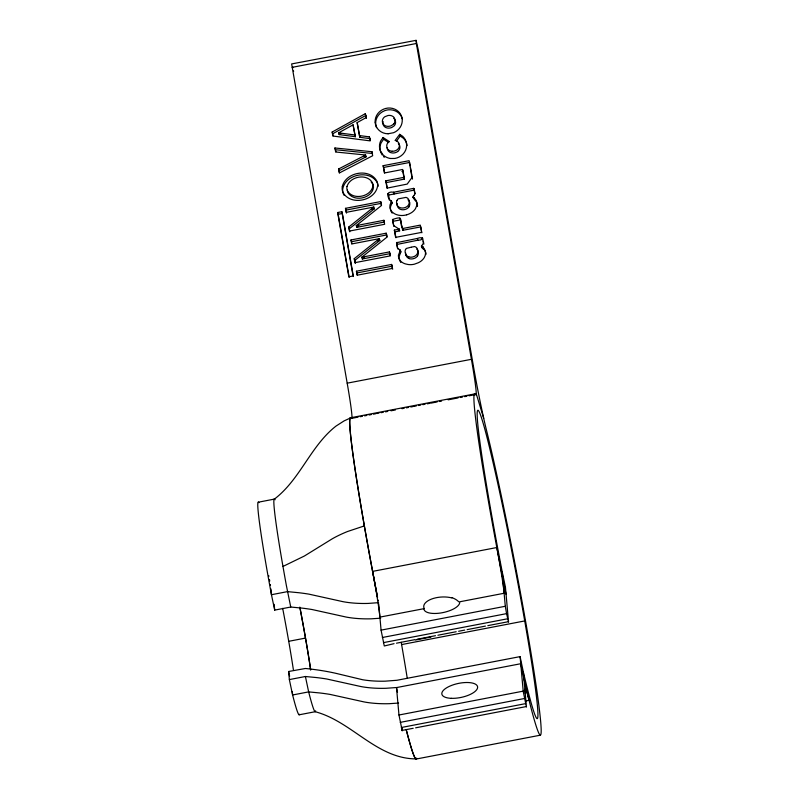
<?xml version="1.0" encoding="UTF-8"?>
<svg xmlns="http://www.w3.org/2000/svg" width="799" height="799" viewBox="0 0 799 799"><rect width="100%" height="100%" fill="white"/><g stroke="black" fill="none" stroke-linecap="round" stroke-linejoin="round"><path stroke-width="1.2" d="M387.245 147.565L387.405 149.213A5.603 5.194 -16.9 0 0 391.989 152.889L392.748 152.999A7.481 6.931 -16.9 0 0 397.692 151.52M398.132 248.739A20.225 18.737 -16.9 0 1 398.701 249.068L400.369 250.137L398.441 255.201A8.21 7.61 -16.9 0 0 398.681 257.508L400.079 260.314M400.369 250.137L400.908 251.885L398.971 256.948A8.21 7.61 -16.9 0 0 399.21 259.256L399.39 259.825M389.333 200.05L388.654 195.046L413.892 190.182L413.363 188.434L393.577 192.239C384.868 190.641 387.725 199.271 391.61 201.298A8.569 7.94 -16.9 0 1 391.44 201.558L390.082 204.704A8.939 8.28 -16.9 0 0 391.24 210.836L391.65 211.365A11.955 11.076 -16.9 0 0 397.692 214.951L398.381 215.151A16.17 14.991 -16.9 0 0 406.681 214.821M391.13 201.987L392.139 203.046A8.569 7.94 -16.9 0 1 391.969 203.316L390.611 206.462A8.939 8.28 -16.9 0 0 391.43 212.025M397.502 199.62L397.273 199.98A5.543 5.134 -16.9 0 0 396.963 200.519M390.461 158.492L394.846 158.452A13.693 12.684 -16.9 0 0 406.351 147.955A13.953 12.924 -16.9 0 0 402.756 136.369L399.68 134.332L395.145 140.444M399.68 134.332L400.219 136.09L396.534 141.043M414.132 195.226L414.891 194.067L414.242 190.252M413.922 195.515C412.614 196.194 413.283 199.58 414.232 197.553M423.011 246.442L422.471 247.151M421.942 245.403L423.44 243.166L422.272 237.523M421.722 245.683L421.992 246.531A9.948 9.208 -16.9 0 1 422.571 247.001L423.1 248.749M422.262 247.44L422.531 248.279A9.948 9.208 -16.9 0 1 423.1 248.749M389.303 141.553L383.041 137.508L380.574 141.143A14.012 12.984 -16.9 0 0 380.224 150.512L383.021 154.846A13.923 12.894 -16.9 0 0 390.461 158.492M383.041 137.508L383.57 139.256L381.103 142.891A14.012 12.984 -16.9 0 0 380.763 152.269L382.212 155.026M421.353 246.052L421.902 247.79M274.197 499.255C300.284 479.52 310.471 446.012 335.999 426.087L344.099 420.893L350.651 417.897M383.929 220.294L384.459 222.042L356.813 227.355L356.274 225.598L383.929 220.294L384.629 224.299L349.433 231.061L348.734 227.046L373.822 207.041L374.361 208.789L349.273 228.804L349.792 231.81M356.274 225.598L381.363 205.593L380.664 201.578L345.478 208.339L346.177 212.354L373.822 207.041M356.813 227.355L358.741 225.817M390.321 255.66L389.972 253.653L362.327 258.966L361.787 257.218L389.443 251.905L390.142 255.91L354.946 262.671L354.247 258.666L379.335 238.651L379.865 240.399L354.786 260.414L355.305 263.42M361.787 257.218L386.876 237.203L386.177 233.198L350.991 239.95L351.69 243.965L379.335 238.651M362.327 258.966L364.254 257.428M389.053 141.733L388.084 142.592A5.443 5.044 -16.9 0 0 386.746 145.418L386.876 147.465A5.603 5.194 -16.9 0 0 391.46 151.141L392.219 151.251M365.343 113.658L366.042 117.673L357.153 122.587L359.41 135.56L369.378 136.859L370.077 140.864L332.873 136.03L332.174 132.025L365.343 113.658L366.391 118.422M333.053 135.78L332.704 133.773L365.872 115.416M338.596 132.854L353.088 124.834L355.395 136.719L339.136 134.612L338.596 132.854L354.856 134.971L355.395 136.719M339.136 134.612L341.203 133.463M365.602 155.016L335.65 151.99L334.951 147.985L371.974 151.72L372.674 155.735L339.315 172.993L338.616 168.979L365.602 155.016L366.142 156.774L339.146 170.736L339.495 172.734M413.652 188.384L414.531 190.641M406.681 214.811L407.36 214.601A17.977 16.659 -16.9 0 0 409.747 213.633L411.205 212.834A13.094 12.125 -16.9 0 0 415.47 208.699L416.788 205.423A8.899 8.24 -16.9 0 0 415.989 200.279L414.761 198.581A13.603 12.604 -16.9 0 0 413.852 197.743L412.843 196.874L414.381 199.49A13.603 12.604 -16.9 0 1 415.3 200.329M388.733 195.016L388.254 193.258M394.346 230.102L394.886 231.86L399.74 230.921L399.21 229.173L394.346 230.102L395.615 237.373L421.562 232.389L420.294 225.118L402.636 228.514C398.052 220.194 405.063 215.121 392.509 219.535L393.917 226.407M400.689 219.875L393.038 221.293M397.063 244.424L417.857 240.219C424.269 240.359 422.811 236.045 417.328 238.462L396.534 242.676M421.463 230.512L420.823 226.876L402.666 230.332L401.677 225.008M411.685 247.081L414.661 246.531L415.969 247.181A5.034 4.664 -16.9 0 1 417.338 248.888L417.717 250.107A7.72 7.151 -16.9 0 1 417.807 250.766A5.963 5.533 -16.9 0 1 417.008 254.172A6.342 5.873 -16.9 0 1 413.622 256.699A7.051 6.532 -16.9 0 1 408.788 256.888M411.215 247.171L406.341 248.449A7.261 6.732 -16.9 0 0 405.632 249.468M396.494 687.589L520.728 663.729L523.984 679.12A173.763 7.401 79.1 0 0 535.39 680.718A173.763 7.401 79.1 0 0 486.451 430.062A56.969 2.427 79.1 0 1 473.288 365.463L418.227 49.648L416.069 40.34L291.645 63.93L347.185 383.17A56.969 2.427 79.1 0 1 351.89 418.276M292.124 67.356L416.359 43.496L416.069 40.34M404.434 179.106L403.904 177.348L385.767 180.834L386.297 182.591L404.434 179.106L403.066 171.256L402.536 169.498L384.399 172.983L383.13 165.693L409.088 160.699L412.004 177.508L407.21 184.08L387.345 188.075M383.13 165.693L383.66 167.44L409.617 162.457M401.937 171.475L403.066 171.256M345.478 208.339L346.007 210.097L381.203 203.336L381.552 205.343M337.637 212.524L341.862 211.715L342.391 213.473L338.167 214.282L337.637 212.524L348.843 276.804L353.058 275.985L341.862 211.715M371.954 209.258L374.361 208.789M350.991 239.95L351.52 241.707L386.706 234.946L387.056 236.953M377.468 240.869L379.865 240.399M391.62 264.439L392.319 268.444L357.133 275.206L356.434 271.201L391.62 264.439L392.679 269.193M356.434 271.201L356.963 272.948L392.159 266.187M347.185 383.17L471.42 359.31L416.359 43.496M350.701 417.757L474.936 393.887M358.042 417.138L352.049 418.286M360.239 416.708L362.436 416.289M364.634 415.87L366.831 415.44M369.028 415.021L371.225 414.601M373.423 414.182L375.63 413.752M376.728 413.542L378.926 413.123M381.123 412.693L383.32 412.274M385.517 411.855L387.715 411.435M391.011 410.796L395.415 409.957M402.007 408.688L404.204 408.259M406.401 407.84L408.599 407.42M410.796 407.001L413.003 406.571M414.102 406.361L416.299 405.942M418.496 405.522L420.693 405.093M422.891 404.674L425.088 404.254M427.285 403.825L429.492 403.405M430.591 403.195L437.183 401.927M439.38 401.507L441.577 401.078M448.179 399.82L458.067 397.912M460.264 397.493L462.461 397.073M464.668 396.644L466.866 396.224M469.063 395.805L475.655 394.536A56.969 2.427 79.1 0 0 471.42 359.31M258.357 502.191L274.407 499.105M258.916 502.681A108.245 4.614 79.1 0 0 271.45 594.716L274.696 610.106L290.746 607.03L301.982 608.109A184.11 71.96 -11.9 0 1 312.089 609.527L346.147 617.058A80.389 31.421 -11.9 0 0 362.686 618.796A74.507 29.114 -11.9 0 0 371.355 618.816L380.704 618.186M288.719 641.307L305.488 638.091M394.057 643.654L384.289 645.982L381.073 630.131L505.298 606.271L502.191 571.744A156.674 6.672 79.1 0 1 480.479 414.881A156.674 6.672 79.1 0 1 528.059 640.458A156.674 6.672 79.1 0 1 523.335 672.009L526.451 706.995L523.255 691.634L520.089 656.618L396.973 680.269L385.228 681.167A73.128 28.584 -11.9 0 1 377.607 681.157A79.71 31.151 -11.9 0 1 362.676 679.749L335.33 673.197A222.561 86.981 -11.9 0 0 305.418 668.483L288.629 671.5L289.358 679.589L292.604 694.98A108.245 4.614 79.1 0 0 299.505 714.246M382.351 637.502L506.586 613.632L508.544 622.121L505.437 587.145L502.191 571.744M383.43 642.626L507.665 618.766M396.494 643.185L414.761 639.679M417.198 639.21L435.475 635.704M437.902 635.235L456.179 631.729M458.616 631.26L464.698 630.091M467.135 629.622L485.412 626.106M487.839 625.637L508.554 621.662M415.37 640.019L430.901 637.043M401.617 644.583L524.733 620.933M289.358 679.589L305.408 676.503L316.634 677.582A184.08 71.95 -11.9 0 1 326.741 679L360.798 686.531A80.389 31.421 -11.9 0 0 378.456 688.309A74.497 29.114 -11.9 0 0 386.017 688.289L396.494 687.53L397.502 692.334M299.136 714.805L315.196 711.719C351.85 721.417 376.599 758.72 416.059 758.9M402.007 728.029L402.217 730.865L398.971 715.005L523.205 691.145M400.249 722.366L524.484 698.506M525.732 700.953L529.058 700.314A56.969 2.427 79.1 0 0 525.283 693.522M401.338 727.499L525.572 703.639M402.217 730.396L413.183 728.298M415.62 727.829L526.451 706.536M416.089 759.05L540.324 735.19M378.586 602.656L368.109 603.425A74.507 29.114 -11.9 0 1 359.44 603.405A80.389 31.421 -11.9 0 1 342.911 601.657L308.843 594.126A184.11 71.96 -11.9 0 0 298.736 592.718L287.5 591.63L271.45 594.716L270.931 588.943M398.611 703.06L389.263 703.689A74.497 29.114 -11.9 0 1 381.702 703.699A80.389 31.421 -11.9 0 1 364.054 701.921L329.987 694.391A184.08 71.95 -11.9 0 0 319.88 692.973L308.654 691.894L292.604 694.98L292.294 691.515M388.114 133.763L393.627 132.694A13.773 12.754 -16.9 0 0 401.777 117.053A13.693 12.684 -16.9 0 0 387.914 108.055A13.703 12.694 -16.9 0 0 375.16 122.157M422.771 239.281L422.541 237.842M334.951 147.985L335.49 149.733L372.504 153.478L371.974 151.72M363.745 156.524L366.142 156.774M359.41 135.56L359.94 137.318L369.917 138.617L370.267 140.614M395.375 140.524L397.013 141.183A5.184 4.804 -16.9 0 1 398.631 142.781L399.19 144.05A5.613 5.203 -16.9 0 1 397.153 149.753A7.481 6.931 -16.9 0 1 392.219 151.261M408.808 256.829L407.889 256.439A5.423 5.024 -16.9 0 1 405.902 254.551L405.502 253.692M409.348 258.586L408.419 258.187A5.423 5.024 -16.9 0 1 406.441 256.309L406.032 255.44M400.219 136.09L403.275 138.137A13.953 12.924 -16.9 0 1 407.071 145.588M399.21 229.173L393.667 225.598L393.078 222.911M397.802 229.653L399.4 230.661L398.941 228.973M400.908 251.885L399.929 251.256M383.57 139.256L388.664 142.532M371.165 181.932L372.843 184.309M415.29 200.339L416.519 202.027A8.899 8.24 -16.9 0 1 417.428 206.512M391.78 212.584L392.189 213.113M399.899 260.953L400.229 261.513M399.17 144.529L399.73 145.798A5.613 5.203 -16.9 0 1 397.692 151.51M344.139 195.375L343.54 194.207A11.825 10.956 -16.9 0 1 342.701 189.383C344.828 174.182 369.857 169.098 377.308 182.731A11.825 10.956 -16.9 0 1 378.157 186.297M396.943 204.554L397.363 205.443A5.503 5.094 -16.9 0 0 399.44 207.37L400.419 207.75A7.091 6.572 -16.9 0 0 405.053 207.55A6.122 5.673 -16.9 0 0 408.379 205.143A6.212 5.753 -16.9 0 0 409.128 200.978L408.768 199.75A5.044 4.674 -16.9 0 0 407.41 198.032L406.042 197.383L399.47 198.641A27.875 25.828 -16.9 0 1 398.841 198.741A1.748 1.618 -16.9 0 0 397.502 199.55M397.473 206.302L397.892 207.191A5.503 5.094 -16.9 0 0 399.979 209.118L400.948 209.508A7.091 6.572 -16.9 0 0 405.582 209.298A6.122 5.673 -16.9 0 0 408.908 206.891M476.194 393.587L483.705 418.316M413.672 188.374L414.202 190.122M417.328 238.462L417.857 240.219M393.577 192.239L394.107 193.987M399.85 218.107L400.379 219.855M402.636 228.514L403.165 230.262M391.26 200.669L391.79 202.417M391.44 201.558L391.969 203.316M387.974 193.638L388.504 195.385M369.378 136.859L369.917 138.617M392.848 219.475L393.378 221.223M399.79 251.046L400.319 252.804M396.913 242.387L397.443 244.134M357.153 122.587L359.94 137.318M380.664 201.578L381.203 203.336M386.177 233.198L386.706 234.946M389.443 251.905L389.972 253.653M332.174 132.025L332.704 133.773M338.616 168.979L339.146 170.736M348.734 227.046L349.273 228.804M354.247 258.666L354.786 260.414M413.932 188.494L415.071 193.708M292.594 66.716L292.853 67.775M409.687 202.726L409.308 201.498A5.044 4.674 -16.9 0 0 407.939 199.79M520.089 656.618L523.335 672.009M506.077 594.246L502.831 578.856A173.763 7.401 79.1 0 1 475.655 394.536M290.746 607.03L286.402 585.667A108.394 4.614 79.1 0 1 282.966 566.441L304.359 556.034L332.264 538.806A81.977 30.642 -9.9 0 1 347.495 531.525L364.374 525.902A173.623 7.391 79.1 0 1 351.22 418.247M305.408 676.503L308.654 691.894A108.274 4.614 79.1 0 0 315.625 710.84M288.629 671.5L289.628 676.234M506.586 613.632L505.298 606.271M378.077 600.039L378.247 600.918M293.503 70.891L293.613 71.451M376.728 593.058L376.049 589.562M376.898 593.927L377.567 597.422M411.805 175.001L410.566 167.87M411.984 176.02L412.524 179.076M409.647 162.597L410.207 165.822M421.622 231.42L421.862 232.779M402.536 169.498L403.904 177.348M401.468 223.8L400.938 220.774M383.66 167.44L384.619 172.914M386.297 182.591L387.255 188.065M394.886 231.86L395.914 237.762M385.767 180.834L387.036 188.135M392.529 219.735L393.018 222.551M353.088 124.834L354.856 134.971M335.49 149.733L335.84 151.74M346.007 210.097L346.536 213.103M351.52 241.707L351.87 243.715M356.963 272.948L357.313 274.956M342.601 214.681L353.388 276.524M338.167 214.282L349.163 277.343M423.35 241.208L423.86 244.144M397.812 248.779L396.554 242.856L397.373 247.63A1.728 1.598 -16.9 0 0 398.112 248.769M396.494 687.53L398.971 715.005M378.706 603.924L381.073 630.131M274.177 604.334L274.696 610.106M416.678 758.161A173.763 7.401 79.1 0 1 406.182 729.517M377.438 596.763A173.763 7.401 79.1 0 1 351.42 418.396M282.956 566.411A108.274 4.614 79.1 0 1 275.086 499.765M299.865 607.32A91.156 3.885 79.1 0 1 310.611 669.642M270.471 585.208A91.156 3.885 79.1 0 1 270.342 584.498M269.722 581.033A91.156 3.885 79.1 0 1 269.483 579.674M268.893 576.339A91.156 3.885 79.1 0 1 268.784 575.679M282.676 608.349A91.156 3.885 79.1 0 1 293.363 669.662M401.218 642.326A156.664 6.672 79.1 0 1 407.28 678.411M375.89 588.683A173.483 7.391 79.1 0 1 364.374 525.912M416.549 758.401A173.623 7.391 79.1 0 1 406.401 730.356M299.865 607.24A91.655 3.905 79.1 0 1 310.691 670.011M451.755 597.552A18.017 6.682 8.1 0 1 458.686 601.807M424.259 608.598A18.027 8.529 -4.1 0 1 431.44 599.1A18.027 8.529 -4.1 0 1 451.914 597.952M372.843 184.309A8.14 7.541 -16.9 0 1 373.443 187.745C371.635 198.631 353.617 202.307 348.004 192.639A8.14 7.541 -16.9 0 1 347.395 190.102M423.19 248.659A9.408 8.719 -16.9 0 1 426.057 254.302M422.661 246.901A9.408 8.719 -16.9 0 1 424.279 257.588A13.213 12.245 -16.9 0 1 418.207 262.791L414.341 264.199A15.73 14.572 -16.9 0 1 408.019 264.489L405.622 263.95A11.246 10.417 -16.9 0 1 399.999 260.364M400.808 262.442A11.246 10.417 -16.9 0 1 400.539 262.112M406.092 255.42A5.943 5.503 -16.9 0 1 405.642 252.923M409.318 258.646A7.051 6.532 -16.9 0 0 414.152 258.437A6.342 5.873 -16.9 0 0 417.557 255.94M417.537 255.93A5.963 5.533 -16.9 0 0 418.326 252.524A7.72 7.151 -16.9 0 0 418.247 251.855L417.877 250.636A5.034 4.664 -16.9 0 0 416.758 249.138M405.562 253.663A5.943 5.503 -16.9 0 1 405.542 249.438M397.512 206.292A6.052 5.603 -16.9 0 1 397.123 203.435M409.657 202.736A6.212 5.753 -16.9 0 1 408.928 206.901M396.983 204.534A6.052 5.603 -16.9 0 1 396.883 200.499M384.319 157.283A13.923 12.894 -16.9 0 1 383.55 156.594M398.341 143.52A5.184 4.804 -16.9 0 1 398.981 144.249M402.316 118.801A13.693 12.684 -16.9 0 0 388.444 109.813A13.783 12.774 -16.9 0 0 384.399 110.811A13.703 12.694 -16.9 0 0 375.7 123.915A14.142 13.104 -16.9 0 0 376.119 126.482A13.693 12.684 -16.9 0 0 376.559 127.67M388.114 133.793A13.693 12.684 -16.9 0 1 375.62 124.714M375.59 124.724A14.142 13.104 -16.9 0 1 375.14 122.157M393.647 118.322A5.074 4.704 -16.9 0 1 394.996 119.87L395.565 121.957A5.473 5.074 -16.9 0 1 394.177 125.852L391.82 127.46A7.63 7.071 -16.9 0 1 387.325 128.01L386.097 127.65A5.493 5.094 -16.9 0 1 383.32 124.994L383.18 124.614A6.232 5.783 -16.9 0 1 382.921 123.346L382.901 122.876A5.623 5.213 -16.9 0 1 383.101 121.508M423.919 608.728L423.929 608.998A18.227 7.121 -11.9 0 0 442.876 612.613A18.227 7.121 -11.9 0 0 459.665 601.797L504.129 593.258A56.969 2.427 79.1 0 0 496.828 547.525L372.604 571.385A56.969 2.427 79.1 0 1 379.895 617.118L423.919 608.678M342.342 186.317L342.172 187.625A11.825 10.956 -16.9 0 0 343.011 192.459C350.461 206.092 375.49 201.018 377.617 185.807A11.825 10.956 -16.9 0 0 376.768 180.983C369.468 167.75 345.897 172.135 342.342 186.317M347.006 186.517L346.876 187.455A8.14 7.541 -16.9 0 0 347.465 190.881C353.078 200.559 371.096 196.884 372.913 185.987A8.14 7.541 -16.9 0 0 372.314 182.552C366.801 173.153 349.832 176.369 347.006 186.517M393.637 124.105L391.28 125.703A7.63 7.071 -16.9 0 1 386.796 126.252L385.567 125.892A5.493 5.094 -16.9 0 1 382.781 123.236L382.641 122.866A6.232 5.783 -16.9 0 1 382.381 121.588L382.371 121.118A5.623 5.213 -16.9 0 1 384.788 116.764L387.914 115.535A6.871 6.362 -16.9 0 1 391.77 115.835L393.108 116.564A5.074 4.704 -16.9 0 1 394.456 118.122L395.036 120.2A5.473 5.074 -16.9 0 1 393.637 124.105M451.335 698.326A18.227 7.121 -11.9 0 0 477.612 686.99A18.227 7.121 -11.9 0 0 450.227 685.961A18.227 7.121 -11.9 0 0 451.335 698.326"/></g></svg>
